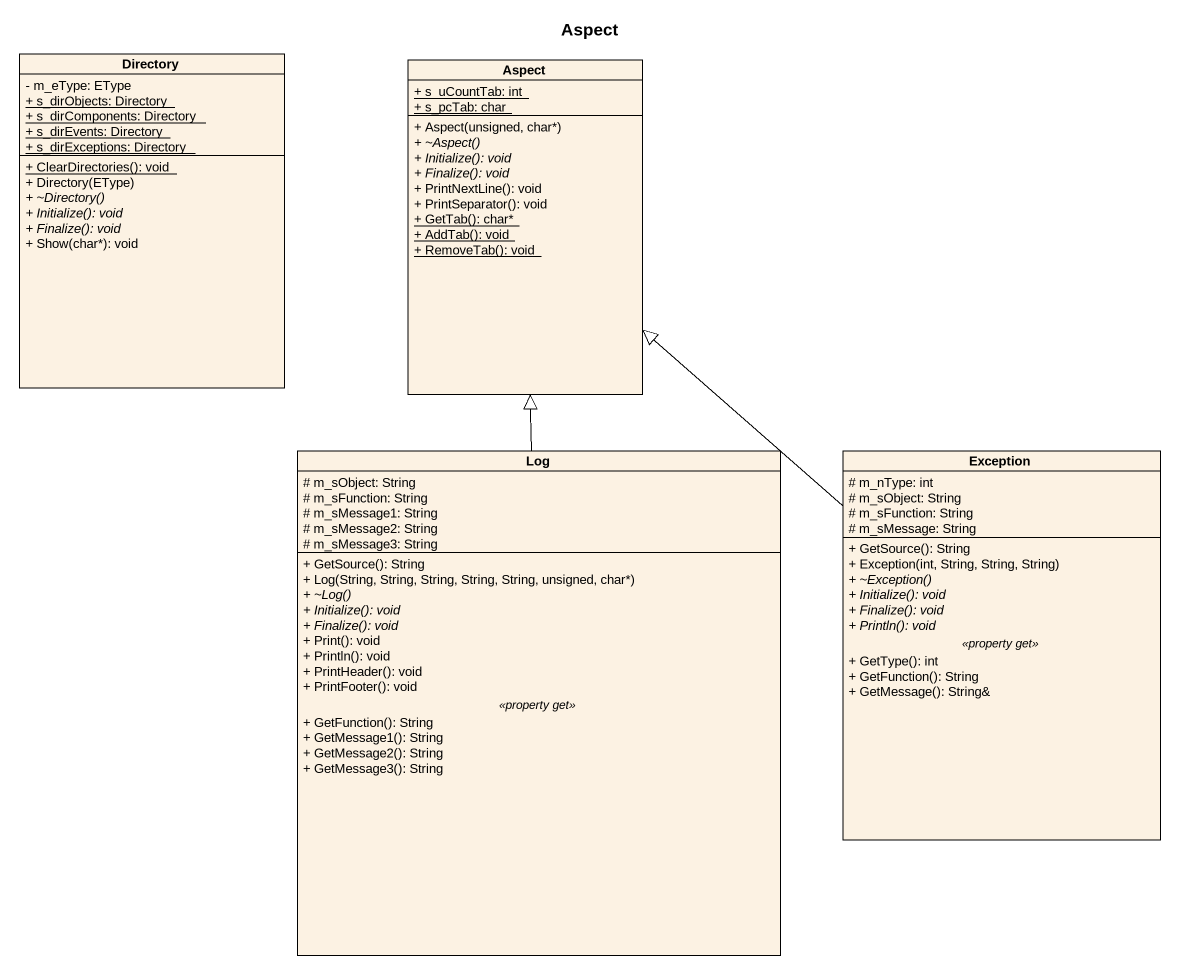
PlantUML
@startuml
title Aspect
hide circle
hide empty members
skinparam classAttributeIconSize 0
class Directory {
  - m_eType: EType
  {static} + s_dirObjects: Directory
  {static} + s_dirComponents: Directory
  {static} + s_dirEvents: Directory
  {static} + s_dirExceptions: Directory
  {static} + ClearDirectories(): void
  + Directory(EType)
  {abstract} + ~Directory()
  {abstract} + Initialize(): void
  {abstract} + Finalize(): void
  + Show(char*): void
}
class Aspect {
  {static} + s_uCountTab: int
  {static} + s_pcTab: char
  + Aspect(unsigned, char*)
  {abstract} + ~Aspect()
  {abstract} + Initialize(): void
  {abstract} + Finalize(): void
  + PrintNextLine(): void
  + PrintSeparator(): void
  {static} + GetTab(): char*
  {static} + AddTab(): void
  {static} + RemoveTab(): void
}
class Log {
  # m_sObject: String
  # m_sFunction: String
  # m_sMessage1: String
  # m_sMessage2: String
  # m_sMessage3: String
  --
  + GetSource(): String
  + Log(String, String, String, String, String, unsigned, char*)
  {abstract} + ~Log()
  {abstract} + Initialize(): void
  {abstract} + Finalize(): void
  + Print(): void
  + Println(): void
  + PrintHeader(): void
  + PrintFooter(): void
  .. <<property get>> ..
  + GetFunction(): String
  + GetMessage1(): String
  + GetMessage2(): String
  + GetMessage3(): String
}
class "Exception" as Exception_ {
  # m_nType: int
  # m_sObject: String
  # m_sFunction: String
  # m_sMessage: String
  --
  + GetSource(): String
  + Exception(int, String, String, String)
  {abstract} + ~Exception()
  {abstract} + Initialize(): void
  {abstract} + Finalize(): void
  {abstract} + Println(): void
  .. <<property get>> ..
  + GetType(): int
  + GetFunction(): String
  + GetMessage(): String&
}
Log -up-|> Aspect
Exception_ -up-|> Aspect
@enduml
